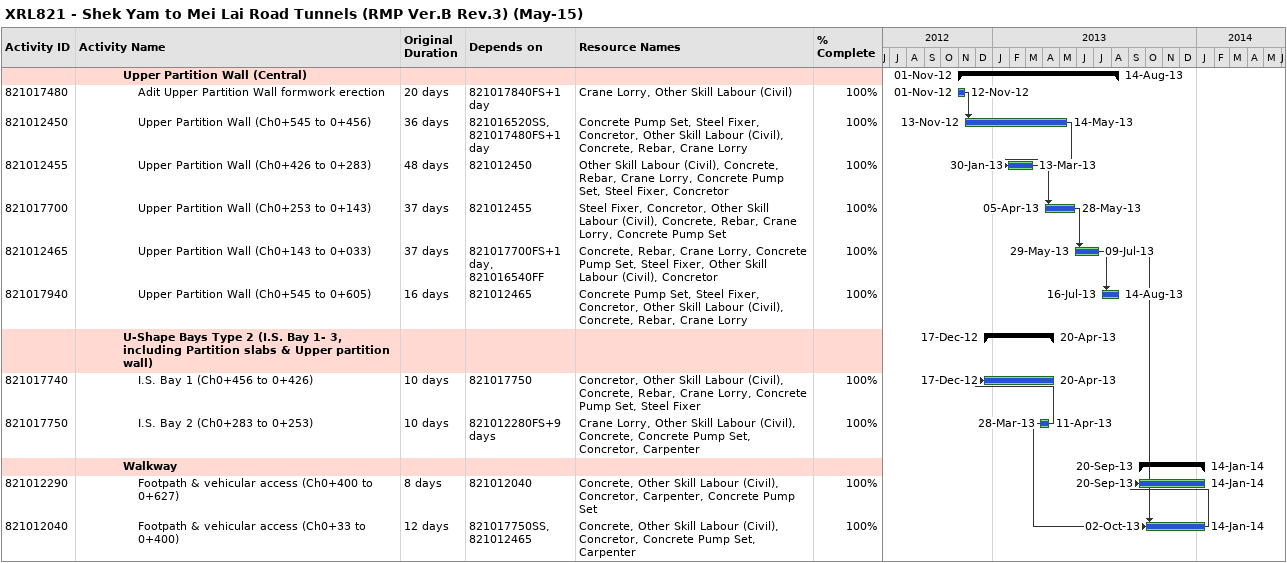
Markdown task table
XRL821 - Shek Yam to Mei Lai Road Tunnels (RMP Ver.B Rev.3) (May-15)

| ID | Level | Task | Original duration | Start | Finish | Predecessors | Resources | % complete |
|---|---|---|---|---|---|---|---|---|
|  | 4 | **Upper Partition Wall (Central)** |  | 2012-11-01 | 2013-08-14 |  |  |  |
| 821017480 | 5 | Adit Upper Partition Wall formwork erection | 20d | 2012-11-01 | 2012-11-12 | 821017840FS+1d | Crane Lorry, Other Skill Labour (Civil) | 100 |
| 821012450 | 5 | Upper Partition Wall (Ch0+545 to 0+456) | 36d | 2012-11-13 | 2013-05-14 | 821016520SS, 821017480FS+1d | Concrete Pump Set, Steel Fixer, Concretor, Other Skill Labour (Civil), Concrete, Rebar, Crane Lorry | 100 |
| 821012455 | 5 | Upper Partition Wall (Ch0+426 to 0+283) | 48d | 2013-01-30 | 2013-03-13 | 821012450 | Other Skill Labour (Civil), Concrete, Rebar, Crane Lorry, Concrete Pump Set, Steel Fixer, Concretor | 100 |
| 821017700 | 5 | Upper Partition Wall (Ch0+253 to 0+143) | 37d | 2013-04-05 | 2013-05-28 | 821012455 | Steel Fixer, Concretor, Other Skill Labour (Civil), Concrete, Rebar, Crane Lorry, Concrete Pump Set | 100 |
| 821012465 | 5 | Upper Partition Wall (Ch0+143 to 0+033) | 37d | 2013-05-29 | 2013-07-09 | 821017700FS+1d, 821016540FF | Concrete, Rebar, Crane Lorry, Concrete Pump Set, Steel Fixer, Other Skill Labour (Civil), Concretor | 100 |
| 821017940 | 5 | Upper Partition Wall (Ch0+545 to 0+605) | 16d | 2013-07-16 | 2013-08-14 | 821012465 | Concrete Pump Set, Steel Fixer, Concretor, Other Skill Labour (Civil), Concrete, Rebar, Crane Lorry | 100 |
|  | 4 | **U-Shape Bays Type 2 (I.S. Bay 1- 3, including Partition slabs & Upper partition wall)** |  | 2012-12-17 | 2013-04-20 |  |  |  |
| 821017740 | 5 | I.S. Bay 1 (Ch0+456 to 0+426) | 10d | 2012-12-17 | 2013-04-20 | 821017750 | Concretor, Other Skill Labour (Civil), Concrete, Rebar, Crane Lorry, Concrete Pump Set, Steel Fixer | 100 |
| 821017750 | 5 | I.S. Bay 2 (Ch0+283 to 0+253) | 10d | 2013-03-28 | 2013-04-11 | 821012280FS+9d | Crane Lorry, Other Skill Labour (Civil), Concrete, Concrete Pump Set, Concretor, Carpenter | 100 |
|  | 4 | **Walkway** |  | 2013-09-20 | 2014-01-14 |  |  |  |
| 821012290 | 5 | Footpath & vehicular access (Ch0+400 to 0+627) | 8d | 2013-09-20 | 2014-01-14 | 821012040 | Concrete, Other Skill Labour (Civil), Concretor, Carpenter, Concrete Pump Set | 100 |
| 821012040 | 5 | Footpath & vehicular access (Ch0+33 to 0+400) | 12d | 2013-10-02 | 2014-01-14 | 821017750SS, 821012465 | Concrete, Other Skill Labour (Civil), Concretor, Concrete Pump Set, Carpenter | 100 |
